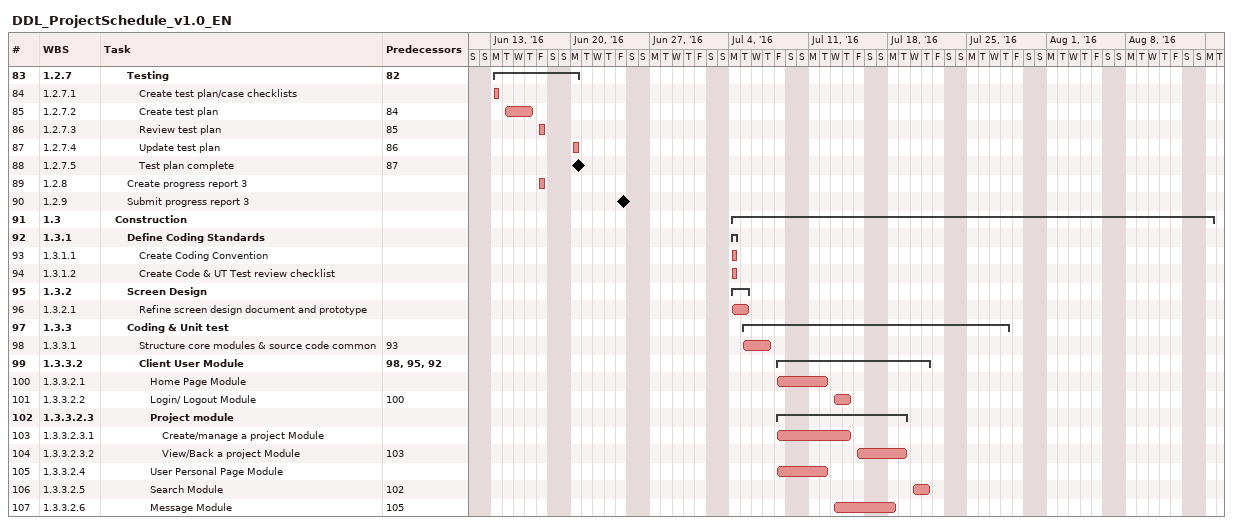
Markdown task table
DDL_ProjectSchedule_v1.0_EN

| ID | WBS | Task | Start | Finish | Predecessors |
|---|---|---|---|---|---|
| 83 | 1.2.7 | **Testing** | 2016-06-13 | 2016-06-20 | 82 |
| 84 | 1.2.7.1 | Create test plan/case checklists | 2016-06-13 | 2016-06-13 |  |
| 85 | 1.2.7.2 | Create test plan | 2016-06-14 | 2016-06-16 | 84 |
| 86 | 1.2.7.3 | Review test plan | 2016-06-17 | 2016-06-17 | 85 |
| 87 | 1.2.7.4 | Update test plan | 2016-06-20 | 2016-06-20 | 86 |
| 88 | 1.2.7.5 | Test plan complete (milestone) | 2016-06-20 | 2016-06-20 | 87 |
| 89 | 1.2.8 | Create progress report 3 | 2016-06-17 | 2016-06-17 |  |
| 90 | 1.2.9 | Submit progress report 3 (milestone) | 2016-06-24 | 2016-06-24 |  |
| 91 | 1.3 | **Construction** | 2016-07-04 | 2016-08-15 |  |
| 92 | 1.3.1 | **Define Coding Standards** | 2016-07-04 | 2016-07-04 |  |
| 93 | 1.3.1.1 | Create Coding Convention | 2016-07-04 | 2016-07-04 |  |
| 94 | 1.3.1.2 | Create Code & UT Test review checklist | 2016-07-04 | 2016-07-04 |  |
| 95 | 1.3.2 | **Screen Design** | 2016-07-04 | 2016-07-05 |  |
| 96 | 1.3.2.1 | Refine screen design document and prototype | 2016-07-04 | 2016-07-05 |  |
| 97 | 1.3.3 | **Coding & Unit test** | 2016-07-05 | 2016-07-28 |  |
| 98 | 1.3.3.1 | Structure core modules & source code common | 2016-07-05 | 2016-07-07 | 93 |
| 99 | 1.3.3.2 | **Client User Module** | 2016-07-08 | 2016-07-21 | 98, 95, 92 |
| 100 | 1.3.3.2.1 | Home Page Module | 2016-07-08 | 2016-07-12 |  |
| 101 | 1.3.3.2.2 | Login/ Logout Module | 2016-07-13 | 2016-07-14 | 100 |
| 102 | 1.3.3.2.3 | **Project module** | 2016-07-08 | 2016-07-19 |  |
| 103 | 1.3.3.2.3.1 | Create/manage a project Module | 2016-07-08 | 2016-07-14 |  |
| 104 | 1.3.3.2.3.2 | View/Back a project Module | 2016-07-15 | 2016-07-19 | 103 |
| 105 | 1.3.3.2.4 | User Personal Page Module | 2016-07-08 | 2016-07-12 |  |
| 106 | 1.3.3.2.5 | Search Module | 2016-07-20 | 2016-07-21 | 102 |
| 107 | 1.3.3.2.6 | Message Module | 2016-07-13 | 2016-07-18 | 105 |
